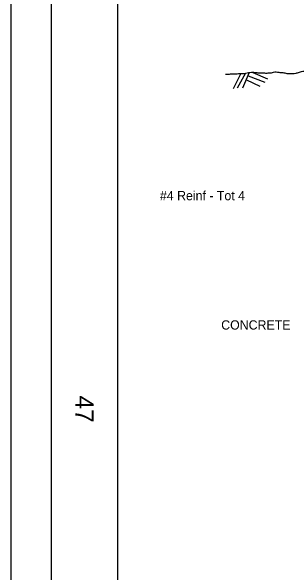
# Model space of a CAD drawing. Extents: x -894 to 866, y -476 to 714.
# Drawn here: x -894 to -677.5, y -2.7 to 422.7 of the extents above; entities that cross this region are included whole.
import ezdxf

# ---------------------------------------------------------------- set-up
doc = ezdxf.new("R2010")
doc.units = 0
for name, color, linetype in [('10 Sheet Format', 7, 'Continuous'), ('57 Undefined', 7, 'Continuous'), ('59 Sndwall Anno', 7, 'Continuous'), ('60 Nongeo Data', 7, 'Continuous')]:
    doc.layers.add(name, color=color, linetype=linetype)

msp = doc.modelspace()

# ---------------------------------------------------------------- linework, layer by layer
at = {"layer": '10 Sheet Format'}
msp.add_line((-813.45, 643.96), (-813.45, -406.04), dxfattribs=at)
for points in [[(-894.04, 713.56), (865.96, 713.56), (865.96, -476.44), (-894.04, -476.44)], [(-863.43, 668.96), (836.57, 668.96), (836.57, -431.04), (-863.43, -431.04)], [(-863.43, 668.96), (836.57, 668.96), (836.57, -431.04), (-863.43, -431.04)]]:
    msp.add_lwpolyline(points, close=True, dxfattribs=at)
at = {"layer": '59 Sndwall Anno'}
for points in [[(-719.78, 375.56), (-725.71, 363.96)], [(-716.29, 375.67), (-722.56, 364.34)], [(-713.45, 376.17), (-718.62, 364.35)], [(-710.86, 376.27), (-699.56, 371.35)], [(-715.61, 370.69), (-705.36, 365.87)], [(-714.32, 373.84), (-701.69, 368.91)]]:
    msp.add_lwpolyline(points, dxfattribs=at)
at = {"layer": '60 Nongeo Data'}
msp.add_lwpolyline([(-683.27, 375.42), (-682.04, 375.5), (-680.77, 375.38), (-679.55, 375.54), (-677.82, 375.8)], dxfattribs=at)
for points in [[(-731.52, 375), (-727.61, 375.19), (-727.21, 375.28), (-725.01, 375.28), (-722.71, 375.27), (-720.8, 375.56), (-718.4, 375.55), (-716, 375.64), (-714.2, 376.14), (-711.89, 376.43), (-710.29, 376.42), (-708.59, 376.21), (-707.09, 376.11), (-705.39, 376.1), (-701.99, 375.89), (-699.08, 375.88), (-695.98, 376.27), (-694.18, 376.66), (-691.97, 376.55), (-690.37, 376.35), (-688.77, 376.24), (-687.17, 376.03), (-684.37, 375.52), (-683.27, 375.42), (-683.18, 375.4)], [(-677.9, 375.75), (-676.86, 376.09), (-675.36, 376.59), (-673.76, 377.08), (-671.95, 377.27), (-670.35, 377.07), (-667.85, 376.76), (-666.15, 377.05), (-665.95, 377.15), (-665.35, 377.25), (-664.95, 377.15), (-662.45, 375.64), (-661.25, 374.93), (-659.75, 374.63), (-659.05, 374.92), (-658.35, 375.52), (-657.75, 376.22), (-657.24, 376.32), (-656.85, 376.12), (-656.15, 375.81), (-655.35, 375.11), (-654.55, 374.21), (-653.65, 373.2), (-653.45, 372.8), (-653.06, 372), (-652.46, 370.7), (-652.26, 370.29)]]:
    msp.add_spline(points, degree=3, dxfattribs=at)

# ---------------------------------------------------------------- texts
at = {"layer": '10 Sheet Format'}
msp.add_text('47', height=13.779, rotation=270, dxfattribs=at).set_placement((-845.33, 131.54))
at = {"layer": '57 Undefined'}
for s, p in [('#4 Reinf - Tot 4', (-781.24, 279.49)), ('CONCRETE', (-734.77, 181.53))]:
    msp.add_text(s, height=7, dxfattribs=at).set_placement(p)

doc.saveas('drawing.dxf')
